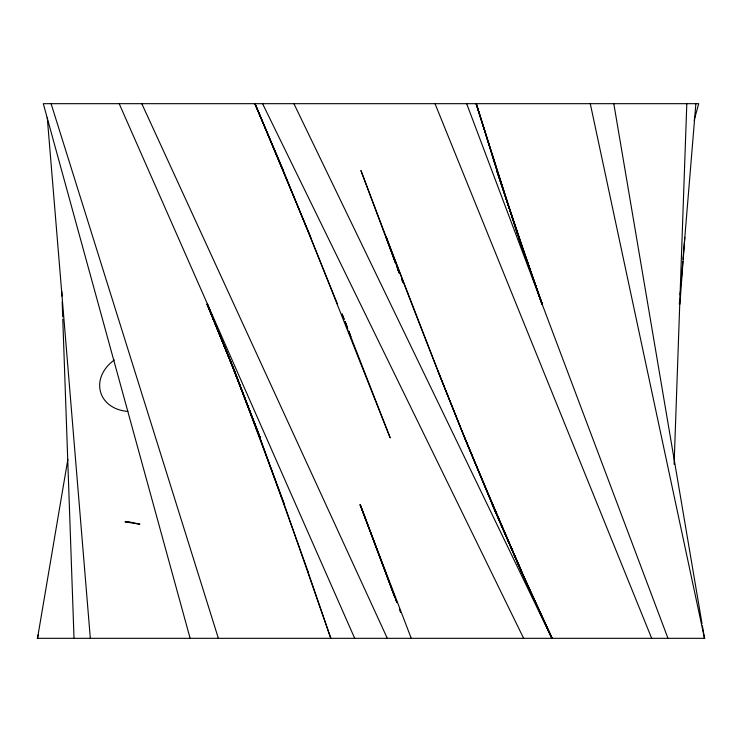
<?xml version="1.0" encoding="UTF-8"?>
<svg xmlns="http://www.w3.org/2000/svg" width="742" height="742" viewBox="0 0 742 742"><rect width="100%" height="100%" fill="white"/><g stroke="black" fill="none" stroke-linecap="round" stroke-linejoin="round"><path stroke-width="1.11" d="M674.107 464.334L686.804 103.676M679.885 304.174L684.829 237.338M679.301 304.174L679.486 301.864M680.062 294.954L680.349 291.495M680.822 285.735L681.202 281.125M681.49 277.666L682.826 261.536M683.011 259.236L695.875 103.676M67.856 459.354L37.499 638.324L38.222 634.92M694.122 120.39L698.714 103.676L43.296 103.676L190.128 638.324M114.324 359.963C89.634 378.04 97.443 408.823 127.902 411.467M37.119 638.324L704.881 638.324M262.575 103.676L523.629 638.324M293.897 103.676L551.872 638.324C480.621 485.583 420.501 328.057 360.918 170.512L395.588 263.206M521.172 571.488L552.215 638.324L521.468 571.488L492.475 504.662L464.613 437.826L521.274 571.488L492.614 504.662L521.533 571.488L551.89 638.324M141.787 103.676L387.305 638.324M492.234 504.662L521.691 571.488L492.475 504.662L464.761 437.826M119.193 103.676L354.695 638.324M254.849 103.676L283.305 170.512L337.536 304.174M283.305 170.512L254.914 103.676L310.805 237.338M255.118 103.676L310.61 237.338L390.181 437.826L348.61 331.118L350.762 336.506M234.741 371L207.046 304.174L234.463 371L260.025 437.826L234.249 371L207.426 304.174L234.286 371L207.185 304.174L234.463 371L284.436 504.662L259.876 437.826M435.007 103.676L651.671 638.324M437.901 371L464.631 437.826L437.975 371L386.294 237.338M347.015 326.805L344.937 321.416L347.785 328.966M411.244 638.324L360.055 504.662L396.961 602.754L395.709 599.517M345.03 321.416L347.08 326.805M348.721 331.118L350.771 336.506M235.066 372.076L259.885 437.826L308.013 571.488M466.662 103.676L667.976 638.324M385.237 571.488L360.26 504.662L394.855 597.366L385.636 572.574M396.432 265.367L399.196 272.908M401.635 279.382L402.804 282.609M399.372 609.219L400.578 612.456M386.035 237.338L391.173 251.352M391.962 253.504L395.514 263.206M397.888 269.68L399.075 272.908M386.387 237.338L399.233 272.908M518.445 237.338L542.346 304.174M542.291 304.174L518.714 237.338L496.917 170.512L476.243 103.676L517.731 235.149M284.316 504.662L330.811 638.324L307.847 571.488M541.873 304.174L496.686 170.512L518.871 237.338L542.124 304.174L518.714 237.338L476.002 103.676M518.871 237.338L496.917 170.512L476.336 103.676M51.096 103.676L218.371 638.324M590.28 103.676L704.501 638.324L702.386 625.858M613.801 103.676L702.006 623.595M47.265 117.505L90.329 638.324M61.809 291.495L61.976 296.104M62.18 301.864L62.699 316.843M62.782 319.153L74.024 638.324M128.718 521.83L124.962 521.83L139.941 524.214L128.718 521.83M260.284 437.826L234.212 371L260.284 437.826M344.103 319.264L342.025 313.875L344.065 319.264"/></g></svg>
